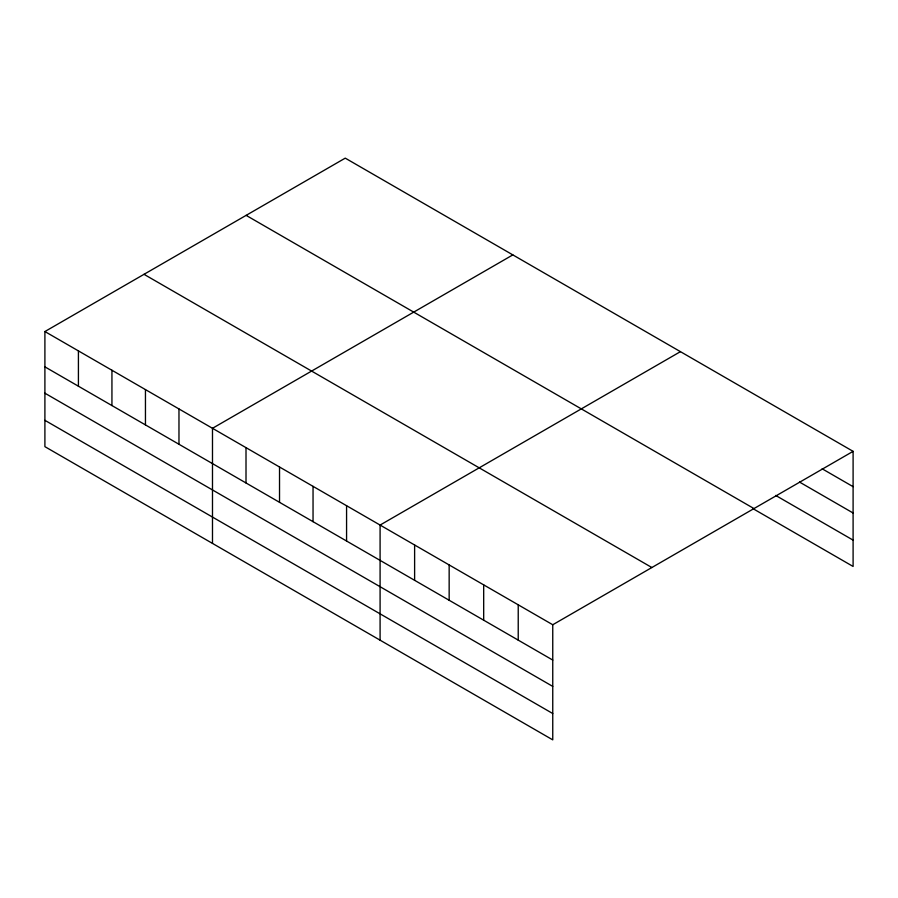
<?xml version="1.0" encoding="UTF-8"?>
<svg xmlns="http://www.w3.org/2000/svg" width="898" height="898" viewBox="0 0 898 898"><rect width="100%" height="100%" fill="white"/><g stroke="black" fill="none" stroke-linecap="round" stroke-linejoin="round"><path stroke-width="1.35" d="M552.753 686.398L552.753 624.75L44.9 331.542L44.9 446.654L552.753 739.862L552.753 686.398L44.9 393.189M753.074 508.706L853.1 566.458L853.1 451.346L345.247 158.138L44.9 331.542M512.837 254.897L212.489 428.301L212.489 543.413M680.426 351.657L380.09 525.061L380.09 640.173M552.753 624.75L853.1 451.346M822.141 468.79L853.1 486.671M799.512 482.058L853.1 512.994M775.692 495.438L853.1 540.125M246.131 215.363L753.983 508.571M144.017 274.317L651.869 567.525M44.9 366.855L552.753 660.064M44.9 420.32L552.753 713.528M518.225 604.814L518.225 640.128M483.685 584.867L483.685 620.192M449.157 564.932L449.157 600.257M414.618 544.996L414.618 580.321M346.572 505.709L346.572 541.023M313.043 486.357L313.043 521.671M279.525 467.005L279.525 502.319M246.007 447.653L246.007 482.967M178.971 408.949L178.971 444.263M145.454 389.597L145.454 424.911M111.936 370.245L111.936 405.559M78.418 350.894L78.418 386.207"/></g></svg>
